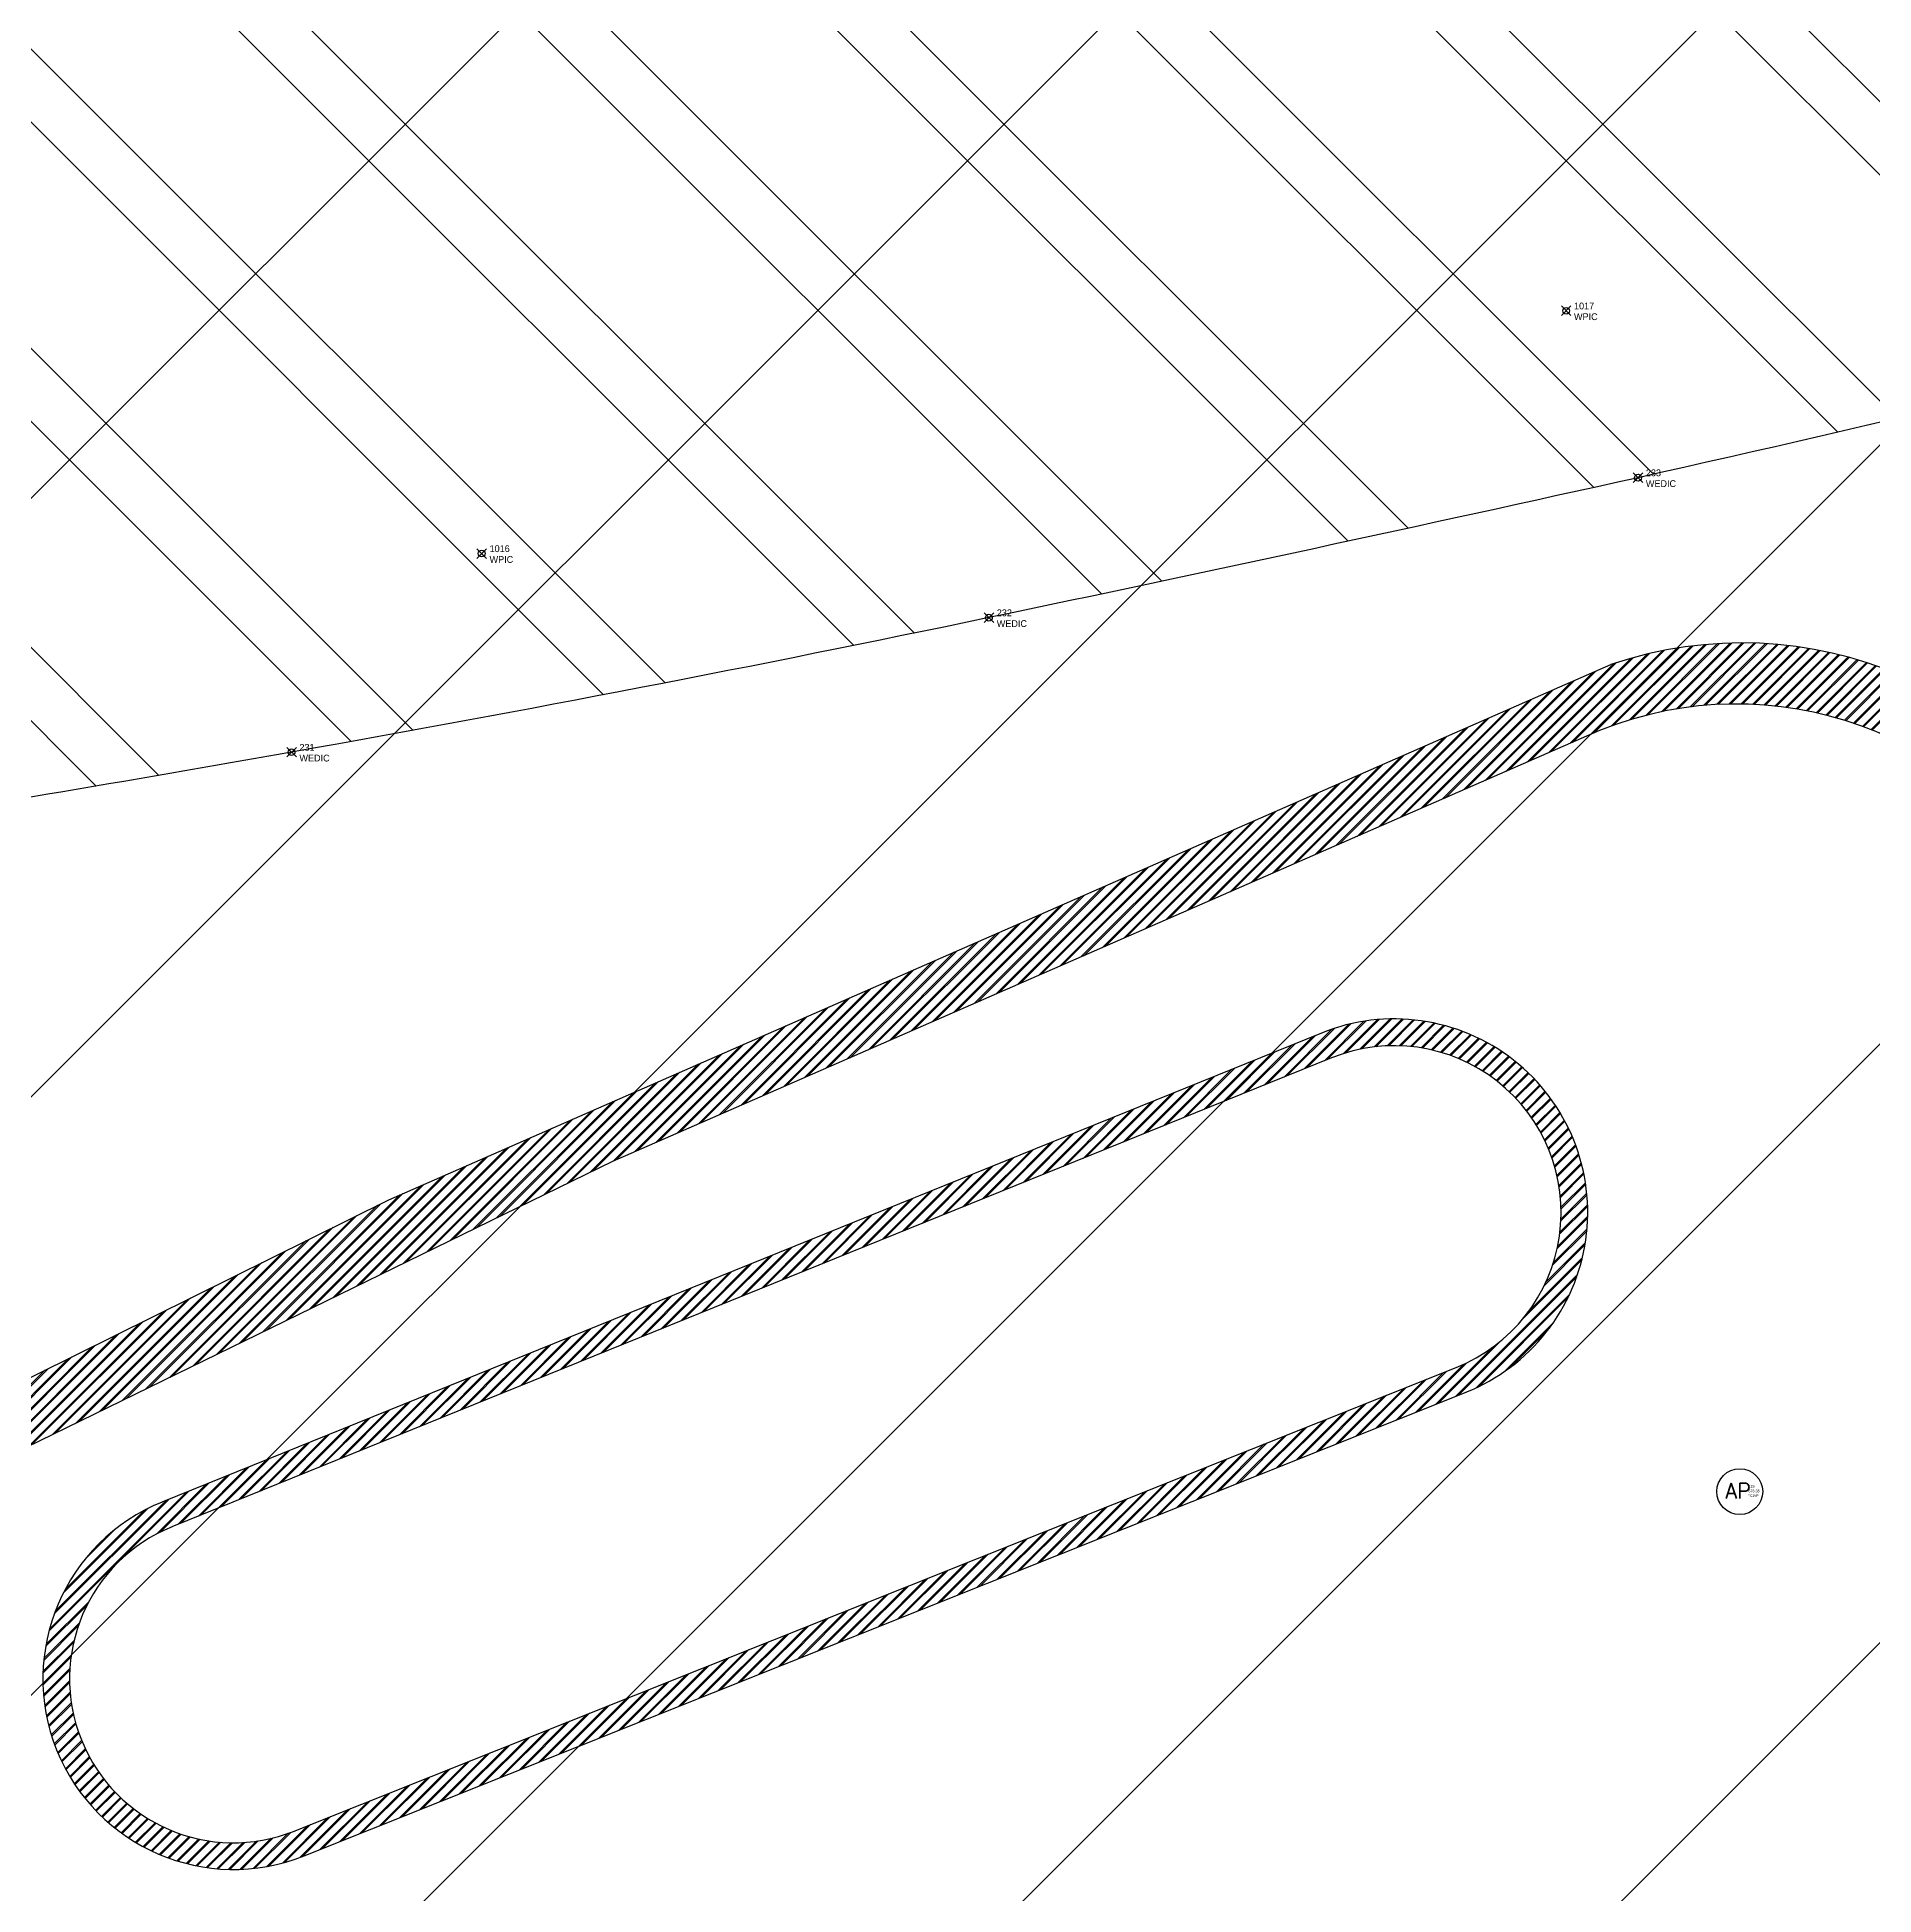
# Model space of a CAD drawing. Extents: x 350769 to 354978, y 6304672 to 6307963.
# Drawn here: x 352525.05 to 352538.83, y 6305436.51 to 6305450.44 of the extents above; entities that cross this region are included whole.
import ezdxf

# ---------------------------------------------------------------- set-up
doc = ezdxf.new("R2010")
doc.units = 0
doc.header["$PDMODE"] = 35
doc.header["$PDSIZE"] = 0.03
doc.linetypes.add('CONTINUOS', pattern=[0])
doc.layers.get('0').update_dxf_attribs({"linetype": 'CONTINUOUS'})
doc.layers.get('Defpoints').update_dxf_attribs({"linetype": 'CONTINUOUS'})
for name, color, linetype in [('0-LEVANTAMIENTO 2020.SEP', 252, 'CONTINUOUS'), ('02_Geo ext_Acotamiento', 7, 'CONTINUOUS'), ('1-LINEA EXTERIOR EDIFICIO MADERAS', 252, 'CONTINUOUS'), ('1-MURO', 7, 'CONTINUOUS'), ('2-ACHURADO MURO', 9, 'CONTINUOUS'), ('2-ACHURADO VEREDA', 252, 'CONTINUOUS'), ('V-NODE-TEXT', 1, 'CONTINUOUS'), ('V-NODE-TEXT5', 5, 'CONTINUOUS'), ('Z-CIAP', 253, 'CONTINUOUS')]:
    doc.layers.add(name, color=color, linetype=linetype)
doc.layers.add('0_ASD_TOPOGRAFIA_ELEMENTOS', color=9, linetype='CONTINUOS', lineweight=5, true_color=0xbdbdbd)
doc.styles.add('ROMANS', font='romans.shx', dxfattribs={"width": 0.65})
doc.dimstyles.new('Principal', dxfattribs={"dimscale": 0, "dimtxt": 2, "dimasz": 2, "dimexe": 1, "dimexo": 1, "dimtad": 1, "dimrnd": 0.05, "dimzin": 1, "dimtxsty": 'ROMANS', "dimcen": 2.5, "dimclrt": 2, "dimaunit": 2, "dimadec": 0, "dimazin": 0, "dimtfac": 1, "dimtmove": 0, "dimatfit": 3, "dimfxl": 1, "dimfxlon": 1, "dimarcsym": 0})
pattern_1 = [(45, (0, 0), (-0.04490128060535, 0.04490128060535), [])]
pattern_2 = [(45, (38000, -3000), (-0.04490128060535, 0.04490128060535), [])]

# ---------------------------------------------------------------- blocks, each defined once
blk = doc.blocks.new('*U619', base_point=(352528.386, 6305446.571))
at = {"layer": 'V-NODE-TEXT5', "lineweight": -2}
for p, q in [((352528.35, 6305446.535), (352528.422, 6305446.607)), ((352528.35, 6305446.607), (352528.422, 6305446.535))]:
    blk.add_line(p, q, dxfattribs=at)
blk.add_circle((352528.386, 6305446.571), 0.0254, dxfattribs=at)
at = {"layer": 'V-NODE-TEXT5', "color": 0, "linetype": 'ByBlock', "char_height": 0.0508}
for s, insert, attachment_point in [('WPIC', (352528.445, 6305446.552), 1), ('1016', (352528.445, 6305446.607), 4)]:
    blk.add_mtext(s, dxfattribs=dict(at, insert=insert, attachment_point=attachment_point))
blk = doc.blocks.new('*U620', base_point=(352536.519, 6305448.392))
at = {"layer": 'V-NODE-TEXT5', "lineweight": -2}
for p, q in [((352536.483, 6305448.356), (352536.555, 6305448.428)), ((352536.483, 6305448.428), (352536.555, 6305448.356))]:
    blk.add_line(p, q, dxfattribs=at)
blk.add_circle((352536.519, 6305448.392), 0.0254, dxfattribs=at)
at = {"layer": 'V-NODE-TEXT5', "color": 0, "linetype": 'ByBlock', "char_height": 0.0508}
for s, insert, attachment_point in [('WPIC', (352536.578, 6305448.373), 1), ('1017', (352536.578, 6305448.428), 4)]:
    blk.add_mtext(s, dxfattribs=dict(at, insert=insert, attachment_point=attachment_point))
blk = doc.blocks.new('*U684', base_point=(352526.96, 6305445.081))
at = {"layer": 'V-NODE-TEXT5', "lineweight": -2}
for p, q in [((352526.924, 6305445.045), (352526.996, 6305445.117)), ((352526.924, 6305445.117), (352526.996, 6305445.045))]:
    blk.add_line(p, q, dxfattribs=at)
blk.add_circle((352526.96, 6305445.081), 0.0254, dxfattribs=at)
at = {"layer": 'V-NODE-TEXT5', "color": 0, "linetype": 'ByBlock', "char_height": 0.0508}
for s, insert, attachment_point in [('231', (352527.019, 6305445.117), 4), ('WEDIC', (352527.019, 6305445.062), 1)]:
    blk.add_mtext(s, dxfattribs=dict(at, insert=insert, attachment_point=attachment_point))
blk = doc.blocks.new('*U685', base_point=(352532.19, 6305446.09))
at = {"layer": 'V-NODE-TEXT5', "lineweight": -2}
for p, q in [((352532.154, 6305446.054), (352532.226, 6305446.126)), ((352532.154, 6305446.126), (352532.226, 6305446.054))]:
    blk.add_line(p, q, dxfattribs=at)
blk.add_circle((352532.19, 6305446.09), 0.0254, dxfattribs=at)
at = {"layer": 'V-NODE-TEXT5', "color": 0, "linetype": 'ByBlock', "char_height": 0.0508}
for s, insert, attachment_point in [('232', (352532.249, 6305446.126), 4), ('WEDIC', (352532.249, 6305446.071), 1)]:
    blk.add_mtext(s, dxfattribs=dict(at, insert=insert, attachment_point=attachment_point))
blk = doc.blocks.new('*U686', base_point=(352537.058, 6305447.14))
at = {"layer": 'V-NODE-TEXT5', "lineweight": -2}
for p, q in [((352537.022, 6305447.104), (352537.094, 6305447.176)), ((352537.022, 6305447.176), (352537.094, 6305447.104))]:
    blk.add_line(p, q, dxfattribs=at)
blk.add_circle((352537.058, 6305447.14), 0.0254, dxfattribs=at)
at = {"layer": 'V-NODE-TEXT5', "color": 0, "linetype": 'ByBlock', "char_height": 0.0508}
for s, insert, attachment_point in [('WEDIC', (352537.117, 6305447.121), 1), ('233', (352537.117, 6305447.176), 4)]:
    blk.add_mtext(s, dxfattribs=dict(at, insert=insert, attachment_point=attachment_point))
blk = doc.blocks.new('CIAP')
at = {"layer": 'Z-CIAP', "color": 9, "true_color": 0xbdbdbd}
blk.add_circle((0, 0), 1.2, dxfattribs=at)
at = {"layer": 'Z-CIAP', "color": 9, "true_color": 0xbdbdbd, "style": 'ROMANS'}
blk.add_text('AP', height=0.8, dxfattribs=at).set_placement((-0.752, -0.359))
blk = doc.blocks.new('*U791', base_point=(352537.821, 6305439.534))
at = {"layer": 'Z-CIAP', "linetype": 'ByBlock', "lineweight": -2, "xscale": 0.1434531147387305, "yscale": 0.1434531147387305, "zscale": 0.1434531147387305}
blk.add_blockref('CIAP', (352537.821, 6305439.534), dxfattribs=at)
at = {"layer": 'V-NODE-TEXT', "linetype": 'ByBlock', "char_height": 0.02}
for s, insert, attachment_point in [('115', (352537.886, 6305439.574), 4), ('676.35', (352537.886, 6305439.549), 1), ('°CIAP', (352537.886, 6305439.504), 4)]:
    blk.add_mtext(s, dxfattribs=dict(at, insert=insert, attachment_point=attachment_point))
blk = doc.blocks.new('*D1236')
at = {"layer": '02_Geo ext_Acotamiento', "color": 0, "lineweight": -2, "transparency": 16777216}
blk.add_line((352474.045, 6305972.496), (352473.119, 6305978.179), dxfattribs=at)
at = {"layer": '02_Geo ext_Acotamiento', "color": 0, "transparency": 16777216}
blk.add_solid([(352473.283, 6305978.206), (352472.954, 6305978.153), (352472.958, 6305979.166)], dxfattribs=at)
at = {"layer": 'Defpoints', "color": 0, "transparency": 16777216}
for p in [(352472.958, 6305979.166), (352596.042, 6305224.025)]:
    blk.add_point(p, dxfattribs=at)
at = {"layer": '02_Geo ext_Acotamiento', "color": 2, "transparency": 16777216, "insert": (352474.582, 6305974.845), "char_height": 1, "attachment_point": 5, "rotation": 279.2575, "style": 'ROMANS'}
blk.add_mtext('R765,10', dxfattribs=at)
blk = doc.blocks.new('*U4895', base_point=(352528.386, 6305446.571))
at = {"layer": 'V-NODE-TEXT5', "lineweight": -2}
for p, q in [((352528.35, 6305446.535), (352528.422, 6305446.607)), ((352528.35, 6305446.607), (352528.422, 6305446.535))]:
    blk.add_line(p, q, dxfattribs=at)
blk.add_circle((352528.386, 6305446.571), 0.0254, dxfattribs=at)
at = {"layer": 'V-NODE-TEXT5', "color": 0, "linetype": 'ByBlock', "char_height": 0.0508}
for s, insert, attachment_point in [('WPIC', (352528.445, 6305446.552), 1), ('1016', (352528.445, 6305446.607), 4)]:
    blk.add_mtext(s, dxfattribs=dict(at, insert=insert, attachment_point=attachment_point))
blk = doc.blocks.new('*U4896', base_point=(352536.519, 6305448.392))
at = {"layer": 'V-NODE-TEXT5', "lineweight": -2}
for p, q in [((352536.483, 6305448.356), (352536.555, 6305448.428)), ((352536.483, 6305448.428), (352536.555, 6305448.356))]:
    blk.add_line(p, q, dxfattribs=at)
blk.add_circle((352536.519, 6305448.392), 0.0254, dxfattribs=at)
at = {"layer": 'V-NODE-TEXT5', "color": 0, "linetype": 'ByBlock', "char_height": 0.0508}
for s, insert, attachment_point in [('WPIC', (352536.578, 6305448.373), 1), ('1017', (352536.578, 6305448.428), 4)]:
    blk.add_mtext(s, dxfattribs=dict(at, insert=insert, attachment_point=attachment_point))
blk = doc.blocks.new('*U4960', base_point=(352526.96, 6305445.081))
at = {"layer": 'V-NODE-TEXT5', "lineweight": -2}
for p, q in [((352526.924, 6305445.045), (352526.996, 6305445.117)), ((352526.924, 6305445.117), (352526.996, 6305445.045))]:
    blk.add_line(p, q, dxfattribs=at)
blk.add_circle((352526.96, 6305445.081), 0.0254, dxfattribs=at)
at = {"layer": 'V-NODE-TEXT5', "color": 0, "linetype": 'ByBlock', "char_height": 0.0508}
for s, insert, attachment_point in [('231', (352527.019, 6305445.117), 4), ('WEDIC', (352527.019, 6305445.062), 1)]:
    blk.add_mtext(s, dxfattribs=dict(at, insert=insert, attachment_point=attachment_point))
blk = doc.blocks.new('*U4961', base_point=(352532.19, 6305446.09))
at = {"layer": 'V-NODE-TEXT5', "lineweight": -2}
for p, q in [((352532.154, 6305446.054), (352532.226, 6305446.126)), ((352532.154, 6305446.126), (352532.226, 6305446.054))]:
    blk.add_line(p, q, dxfattribs=at)
blk.add_circle((352532.19, 6305446.09), 0.0254, dxfattribs=at)
at = {"layer": 'V-NODE-TEXT5', "color": 0, "linetype": 'ByBlock', "char_height": 0.0508}
for s, insert, attachment_point in [('232', (352532.249, 6305446.126), 4), ('WEDIC', (352532.249, 6305446.071), 1)]:
    blk.add_mtext(s, dxfattribs=dict(at, insert=insert, attachment_point=attachment_point))
blk = doc.blocks.new('*U4962', base_point=(352537.058, 6305447.14))
at = {"layer": 'V-NODE-TEXT5', "lineweight": -2}
for p, q in [((352537.022, 6305447.104), (352537.094, 6305447.176)), ((352537.022, 6305447.176), (352537.094, 6305447.104))]:
    blk.add_line(p, q, dxfattribs=at)
blk.add_circle((352537.058, 6305447.14), 0.0254, dxfattribs=at)
at = {"layer": 'V-NODE-TEXT5', "color": 0, "linetype": 'ByBlock', "char_height": 0.0508}
for s, insert, attachment_point in [('WEDIC', (352537.117, 6305447.121), 1), ('233', (352537.117, 6305447.176), 4)]:
    blk.add_mtext(s, dxfattribs=dict(at, insert=insert, attachment_point=attachment_point))
blk = doc.blocks.new('*U5070', base_point=(352537.821, 6305439.534))
at = {"layer": 'Z-CIAP', "linetype": 'ByBlock', "lineweight": -2, "xscale": 0.1434531147387305, "yscale": 0.1434531147387305, "zscale": 0.1434531147387305}
blk.add_blockref('CIAP', (352537.821, 6305439.534), dxfattribs=at)
at = {"layer": 'V-NODE-TEXT', "linetype": 'ByBlock', "char_height": 0.02}
for s, insert, attachment_point in [('115', (352537.886, 6305439.574), 4), ('676.35', (352537.886, 6305439.549), 1), ('°CIAP', (352537.886, 6305439.504), 4)]:
    blk.add_mtext(s, dxfattribs=dict(at, insert=insert, attachment_point=attachment_point))
blk = doc.blocks.new('TOPOGRAFIA')
at = {"layer": '1-LINEA EXTERIOR EDIFICIO MADERAS', "lineweight": 0, "true_color": 0xbdbdbd}
h = blk.add_hatch(dxfattribs=at)
h.set_pattern_fill('ANSI31', color=9, scale=0.5, angle=90)
h.set_pattern_definition([(135, (38000, -3000), (-1.12253201513, -1.12253201513), [])])
h.paths.add_polyline_path([(390509.254, 6302464.349), (390489.235, 6302457.311, 0.006593), (390483.626, 6302455.312, 0.225672), (390479.522, 6302451.091, 0.369359), (390482.833, 6302442.806, 0.105621), (390487.097, 6302441.999), (390494.78, 6302441.975, 0.022709), (390512.986, 6302443.076, 0.009245), (390519.629, 6302443.906, 0.008069), (390526.96, 6302445.081, 0.00776), (390532.19, 6302446.09, 0.003168), (390537.058, 6302447.14, 0.018522), (390547.928, 6302449.983, -0.000441), (390550.949, 6302450.891, 0.020574), (390552.004, 6302451.255, 0.02318), (390567.437, 6302456.785, 0.024648), (390573.151, 6302459.473, 0.065043), (390578.117, 6302463.01, 0.03227), (390582.068, 6302467.188, 0.06625), (390589.221, 6302481.458, 0.027642), (390596.216, 6302502.437, 0.013828), (390598.79, 6302513.005, 0.018853), (390600.543, 6302523.006, 0.159831), (390600.113, 6302525.357, 0.093527), (390598.113, 6302527.807, 0.380747), (390588.95, 6302527.551), (390586.878, 6302524.749), (390584.88, 6302521.705), (390583.088, 6302518.971), (390579.481, 6302513.484), (390576.46, 6302508.881), (390569.643, 6302498.477), (390565.382, 6302491.97), (390560.315, 6302485.388), (390555.754, 6302481.548), (390539.433, 6302474.882), (390517.803, 6302467.362)])
at = {"layer": '2-ACHURADO MURO', "lineweight": 0, "true_color": 0xbdbdbd}
h = blk.add_hatch(dxfattribs=at)
h.set_pattern_fill('ANSI31', color=9, scale=0.02)
h.set_pattern_definition(pattern_2)
h.paths.add_polyline_path([(390520.975, 6302437.918), (390529.366, 6302442.011), (390536.77, 6302445.243, -0.381102), (390540.214, 6302444.003), (390540.51, 6302442.722), (390540.666, 6302437.209), (390541.073, 6302437.372), (390540.961, 6302441.25), (390540.915, 6302443.003), (390540.6, 6302444.141, 0.38257), (390536.855, 6302445.738), (390527.689, 6302441.724), (390520.631, 6302438.222), (390512.822, 6302433.934), (390504.46, 6302428.841), (390501.998, 6302427.26), (390502.233, 6302426.895), (390504.69, 6302428.473), (390513.039, 6302433.558)])
h = blk.add_hatch(dxfattribs=at)
h.set_pattern_fill('ANSI31', color=9, scale=0.02)
h.set_pattern_definition(pattern_2)
h.paths.add_polyline_path([(390525.988, 6302439.455, 0.997647), (390527.054, 6302436.802), (390535.768, 6302440.279, 1.002358), (390534.685, 6302442.974)])
h.paths.add_polyline_path([(390534.76, 6302442.788, -1.002358), (390535.693, 6302440.465), (390526.98, 6302436.988, -0.997647), (390526.063, 6302439.27)], flags=16)
at = {"layer": '1-LINEA EXTERIOR EDIFICIO MADERAS', "color": 9, "lineweight": 0, "true_color": 0xbdbdbd, "flags": 128}
blk.add_lwpolyline([(390596.216, 6302502.437, -0.027642), (390589.221, 6302481.458, -0.06625), (390582.068, 6302467.188, -0.03227), (390578.117, 6302463.01, -0.065043), (390573.151, 6302459.473, -0.024648), (390567.437, 6302456.785, -0.02318), (390552.004, 6302451.255, -0.020574), (390550.949, 6302450.891, 0.000441), (390547.928, 6302449.983, -0.018522), (390537.058, 6302447.14, -0.003168), (390532.19, 6302446.09, -0.00776), (390526.96, 6302445.081, -0.008069), (390519.629, 6302443.906, -0.009245)], format="xyb", dxfattribs=at)
at = {"layer": '1-MURO', "color": 9, "lineweight": 0, "true_color": 0xbdbdbd}
for p, q in [((390527.689, 6302441.724), (390536.855, 6302445.738)), ((390534.685, 6302442.974), (390525.988, 6302439.455)), ((390520.631, 6302438.222), (390527.689, 6302441.724)), ((390526.98, 6302436.988), (390535.693, 6302440.465)), ((390527.054, 6302436.802), (390535.768, 6302440.279))]:
    blk.add_line(p, q, dxfattribs=at)
at = {"layer": '1-MURO', "color": 9, "lineweight": 0, "true_color": 0xbdbdbd, "flags": 128}
for points in [[(390540.51, 6302442.722), (390540.214, 6302444.003, 0.381102), (390536.77, 6302445.243), (390529.366, 6302442.011), (390520.975, 6302437.918), (390513.039, 6302433.558), (390504.69, 6302428.473), (390502.233, 6302426.895)], [(390535.693, 6302440.465, 1.002358), (390534.76, 6302442.788), (390526.063, 6302439.27)]]:
    blk.add_lwpolyline(points, format="xyb", dxfattribs=at)
at = {"layer": '1-MURO', "color": 9, "lineweight": 0, "true_color": 0xbdbdbd}
for centre, radius, start, end in [((390537.837, 6302442.85), 3.05, 25.0342, 108.7756), ((390535.229, 6302441.628), 1.452, 291.7569, 112.0268), ((390526.525, 6302438.13), 1.43, 112.0268, 291.7569), ((390526.525, 6302438.13), 1.23, 112.0268, 291.7569)]:
    blk.add_arc(centre, radius, start, end, dxfattribs=at)
at = {"color": 9, "lineweight": 0, "true_color": 0xbdbdbd}
for name, p in [('*U4896', (390536.519, 6302448.392)), ('*U4962', (390537.058, 6302447.14)), ('*U4895', (390528.386, 6302446.571)), ('*U4961', (390532.19, 6302446.09)), ('*U4960', (390526.96, 6302445.081))]:
    blk.add_blockref(name, p, dxfattribs=at)
at = {"layer": 'Z-CIAP', "color": 9, "lineweight": 0, "true_color": 0xbdbdbd}
blk.add_blockref('*U5070', (390537.821, 6302439.534), dxfattribs=at)

msp = doc.modelspace()

# ---------------------------------------------------------------- hatches: boundary and pattern name
at = {"layer": '0-LEVANTAMIENTO 2020.SEP'}
h = msp.add_hatch(dxfattribs=at)
h.set_pattern_fill('ANSI31', color=252)
h.paths.add_polyline_path([(352458.213, 6305401.216), (352452.503, 6305398.982), (352452.816, 6305399.28), (352452.609, 6305399.636), (352451.638, 6305400.227), (352457.678, 6305402.577), (352457.689, 6305402.79), (352457.683, 6305402.996), (352454.252, 6305411.685), (352450.931, 6305420.069), (352447.151, 6305429.404), (352442.008, 6305442.347), (352436.835, 6305455.304), (352430.757, 6305470.685), (352440.792, 6305475.07), (352451.682, 6305479.894), (352465.771, 6305486.18), (352480.216, 6305492.535), (352496.407, 6305499.712), (352513.657, 6305507.299), (352529.161, 6305514.161), (352541.959, 6305519.8), (352561.927, 6305528.675), (352571.449, 6305540.268), (352583.647, 6305555.178), (352598.213, 6305545.789), (352605.453, 6305541.805), (352602.222, 6305538.721), (352606.073, 6305535.813), (352608.645, 6305532.42), (352608.792, 6305532.234), (352608.857, 6305528.43), (352613.727, 6305525.092), (352613.927, 6305524.926), (352609.716, 6305517.616), (352604.317, 6305502.974), (352607.353, 6305483.644), (352606.958, 6305479.393), (352608.039, 6305476.818), (352609.065, 6305474.225), (352617.537, 6305468.424), (352618.346, 6305465.146), (352618.854, 6305464.849), (352618.951, 6305464.69), (352608.801, 6305460.676), (352599.579, 6305457.023), (352587.598, 6305452.326), (352574.209, 6305447), (352559.984, 6305441.387), (352541.368, 6305434.036), (352532.693, 6305430.631), (352523.045, 6305426.8), (352512.509, 6305422.629), (352503.01, 6305418.889), (352490.722, 6305414.053), (352481.682, 6305410.475), (352476.439, 6305408.401), (352468.05, 6305405.104)])
at = {"layer": '1-LINEA EXTERIOR EDIFICIO MADERAS'}
h = msp.add_hatch(dxfattribs=at)
h.set_pattern_fill('ANSI31', color=252, scale=0.5, angle=90)
h.paths.add_polyline_path([(352509.254, 6305464.349), (352489.235, 6305457.311, 0.006593), (352483.626, 6305455.312, 0.225672), (352479.522, 6305451.091, 0.369359), (352482.833, 6305442.806, 0.105621), (352487.097, 6305441.999), (352494.78, 6305441.975, 0.022709), (352512.986, 6305443.076, 0.009245), (352519.629, 6305443.906, 0.008069), (352526.96, 6305445.081, 0.00776), (352532.19, 6305446.09, 0.003168), (352537.058, 6305447.14, 0.018522), (352547.928, 6305449.983, -0.000433), (352550.887, 6305450.916, 0.02483), (352567.437, 6305456.785, 0.024648), (352573.151, 6305459.473, 0.065043), (352578.117, 6305463.01, 0.03227), (352582.068, 6305467.188, 0.06625), (352589.221, 6305481.458, 0.027642), (352596.216, 6305502.437, 0.013828), (352598.79, 6305513.005, 0.018853), (352600.543, 6305523.006, 0.159831), (352600.113, 6305525.357, 0.093527), (352598.113, 6305527.807, 0.380747), (352588.95, 6305527.551), (352586.878, 6305524.749), (352584.88, 6305521.705), (352583.088, 6305518.971), (352579.481, 6305513.484), (352576.46, 6305508.881), (352569.643, 6305498.477), (352565.382, 6305491.97), (352560.315, 6305485.388), (352555.754, 6305481.548), (352539.433, 6305474.882), (352517.803, 6305467.362)])
at = {"layer": '2-ACHURADO MURO'}
h = msp.add_hatch(dxfattribs=at)
h.set_pattern_fill('ANSI31', color=256, scale=0.02)
h.set_pattern_definition(pattern_1)
h.paths.add_polyline_path([(352520.975, 6305437.918), (352529.366, 6305442.011), (352536.77, 6305445.243, -0.381102), (352540.214, 6305444.003), (352540.51, 6305442.722), (352540.666, 6305437.209), (352541.073, 6305437.372), (352540.961, 6305441.25), (352540.915, 6305443.003), (352540.6, 6305444.141, 0.38257), (352536.855, 6305445.738), (352527.689, 6305441.724), (352520.631, 6305438.222), (352512.822, 6305433.934), (352504.46, 6305428.841), (352501.998, 6305427.26), (352502.233, 6305426.895), (352504.69, 6305428.473), (352513.039, 6305433.558)])
h = msp.add_hatch(dxfattribs=at)
h.set_pattern_fill('ANSI31', color=256, scale=0.02)
h.set_pattern_definition(pattern_1)
h.paths.add_polyline_path([(352535.768, 6305440.279, 1.002358), (352534.685, 6305442.974), (352525.988, 6305439.455, 0.997647), (352527.054, 6305436.802)])
h.paths.add_polyline_path([(352526.063, 6305439.27, 0.997647), (352526.98, 6305436.988), (352535.693, 6305440.465, 1.002358), (352534.76, 6305442.788)], flags=16)
at = {"layer": '2-ACHURADO VEREDA'}
h = msp.add_hatch(dxfattribs=at)
h.set_pattern_fill('ANSI32', color=256, scale=0.09)
edge = h.paths.add_edge_path()
edge.add_line((352494.157, 6305418.53), (352488.941, 6305416.427))
edge.add_line((352488.941, 6305416.427), (352489.942, 6305414.484))
edge.add_arc((352490.824, 6305415.746), 1.539, 235.046, 265.5321)
edge.add_line((352490.704, 6305414.211), (352494.697, 6305415.812))
edge.add_line((352494.697, 6305415.812), (352494.552, 6305416.257))
edge.add_line((352494.552, 6305416.257), (352502.709, 6305419.494))
edge.add_line((352502.709, 6305419.494), (352512.363, 6305423.326))
edge.add_line((352512.363, 6305423.326), (352522.849, 6305427.501))
edge.add_line((352522.849, 6305427.501), (352532.385, 6305431.239))
edge.add_line((352532.385, 6305431.239), (352541.168, 6305434.704))
edge.add_line((352541.168, 6305434.704), (352560.355, 6305442.352))
edge.add_line((352560.355, 6305442.352), (352574.057, 6305447.661))
edge.add_line((352574.057, 6305447.661), (352586.18, 6305452.427))
edge.add_line((352586.18, 6305452.427), (352599.796, 6305457.878))
edge.add_line((352599.796, 6305457.878), (352599.983, 6305460.901))
edge.add_line((352599.983, 6305460.901), (352599.939, 6305461.036))
edge.add_line((352599.939, 6305461.036), (352596.032, 6305459.42))
edge.add_line((352596.032, 6305459.42), (352585.207, 6305455.053))
edge.add_line((352585.207, 6305455.053), (352572.313, 6305449.916))
edge.add_line((352572.313, 6305449.916), (352559.381, 6305444.752))
edge.add_line((352559.381, 6305444.752), (352540.705, 6305437.224))
edge.add_line((352540.705, 6305437.224), (352531.498, 6305433.526))
edge.add_line((352531.498, 6305433.526), (352522.742, 6305429.978))
edge.add_line((352522.742, 6305429.978), (352511.784, 6305425.587))
edge.add_line((352511.784, 6305425.587), (352506.646, 6305423.549))
edge.add_line((352506.646, 6305423.549), (352502.028, 6305421.704))
edge.add_line((352502.028, 6305421.704), (352494.812, 6305418.794))
edge.add_line((352494.812, 6305418.794), (352495.181, 6305417.883))
edge.add_line((352495.181, 6305417.883), (352494.537, 6305417.593))
edge.add_line((352494.537, 6305417.593), (352494.157, 6305418.53))

# ---------------------------------------------------------------- linework, layer by layer
at = {"layer": '1-LINEA EXTERIOR EDIFICIO MADERAS', "flags": 128}
msp.add_lwpolyline([(352596.216, 6305502.437, -0.027642), (352589.221, 6305481.458, -0.06625), (352582.068, 6305467.188, -0.03227), (352578.117, 6305463.01, -0.065043), (352573.151, 6305459.473, -0.024648), (352567.437, 6305456.785, -0.02318), (352552.004, 6305451.255, -0.020574), (352550.949, 6305450.891, 0.000441), (352547.928, 6305449.983, -0.018522), (352537.058, 6305447.14, -0.003168), (352532.19, 6305446.09, -0.00776), (352526.96, 6305445.081, -0.008069), (352519.629, 6305443.906, -0.009245)], format="xyb", dxfattribs=at)
at = {"layer": '1-MURO'}
for p, q in [((352527.689, 6305441.724), (352536.855, 6305445.738)), ((352534.685, 6305442.974), (352525.988, 6305439.455)), ((352520.631, 6305438.222), (352527.689, 6305441.724)), ((352526.98, 6305436.988), (352535.693, 6305440.465)), ((352527.054, 6305436.802), (352535.768, 6305440.279))]:
    msp.add_line(p, q, dxfattribs=at)
at = {"layer": '1-MURO', "flags": 128}
for points in [[(352540.51, 6305442.722), (352540.214, 6305444.003, 0.381102), (352536.77, 6305445.243), (352529.366, 6305442.011), (352520.975, 6305437.918), (352513.039, 6305433.558), (352504.69, 6305428.473), (352502.233, 6305426.895)], [(352535.693, 6305440.465, 1.002358), (352534.76, 6305442.788), (352526.063, 6305439.27)]]:
    msp.add_lwpolyline(points, format="xyb", dxfattribs=at)
at = {"layer": '1-MURO'}
for centre, radius, start, end in [((352537.837, 6305442.85), 3.05, 25.0342, 108.7756), ((352535.229, 6305441.628), 1.452, 291.7569, 112.0268), ((352526.525, 6305438.13), 1.43, 112.0268, 291.7569), ((352526.525, 6305438.13), 1.23, 112.0268, 291.7569)]:
    msp.add_arc(centre, radius, start, end, dxfattribs=at)

# ---------------------------------------------------------------- block references
for name, p in [('*U620', (352536.519, 6305448.392)), ('*U686', (352537.058, 6305447.14)), ('*U619', (352528.386, 6305446.571)), ('*U685', (352532.19, 6305446.09)), ('*U684', (352526.96, 6305445.081))]:
    msp.add_blockref(name, p)
at = {"layer": 'Z-CIAP'}
msp.add_blockref('*U791', (352537.821, 6305439.534), dxfattribs=at)

# ---------------------------------------------------------------- dimensions: what is measured, and where the dimension line sits
at = {"layer": '02_Geo ext_Acotamiento'}
dim = msp.add_radius_dim(center=(352596.042, 6305224.025), mpoint=(352472.958, 6305979.166), dimstyle='Principal', override={"dimscale": 0, "dimaunit": 0, "dimfxl": 0.22, "dimarcsym": 1}, dxfattribs=at)
dim.commit()
dim.dimension.update_dxf_attribs({"geometry": '*D1236', "text_midpoint": (352473.686, 6305974.698), "dimtype": 164})

# ---------------------------------------------------------------- next in the draw order: block references
at = {"layer": '0_ASD_TOPOGRAFIA_ELEMENTOS', "color": 30, "true_color": 0xf26507}
msp.add_blockref('TOPOGRAFIA', (-38000, 3000), dxfattribs=at)

doc.saveas('drawing.dxf')
